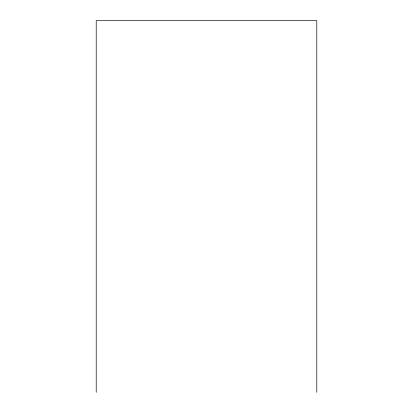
<?xml version="1.0" encoding="UTF-8"?>
<svg xmlns="http://www.w3.org/2000/svg" width="413" height="413" viewBox="0 0 413 413"><rect width="100%" height="100%" fill="white"/><g stroke="black" fill="none" stroke-linecap="round" stroke-linejoin="round"><path stroke-width="0.62" d="M316.786 392.35L316.786 20.65L96.214 20.65L96.214 392.35"/></g></svg>
